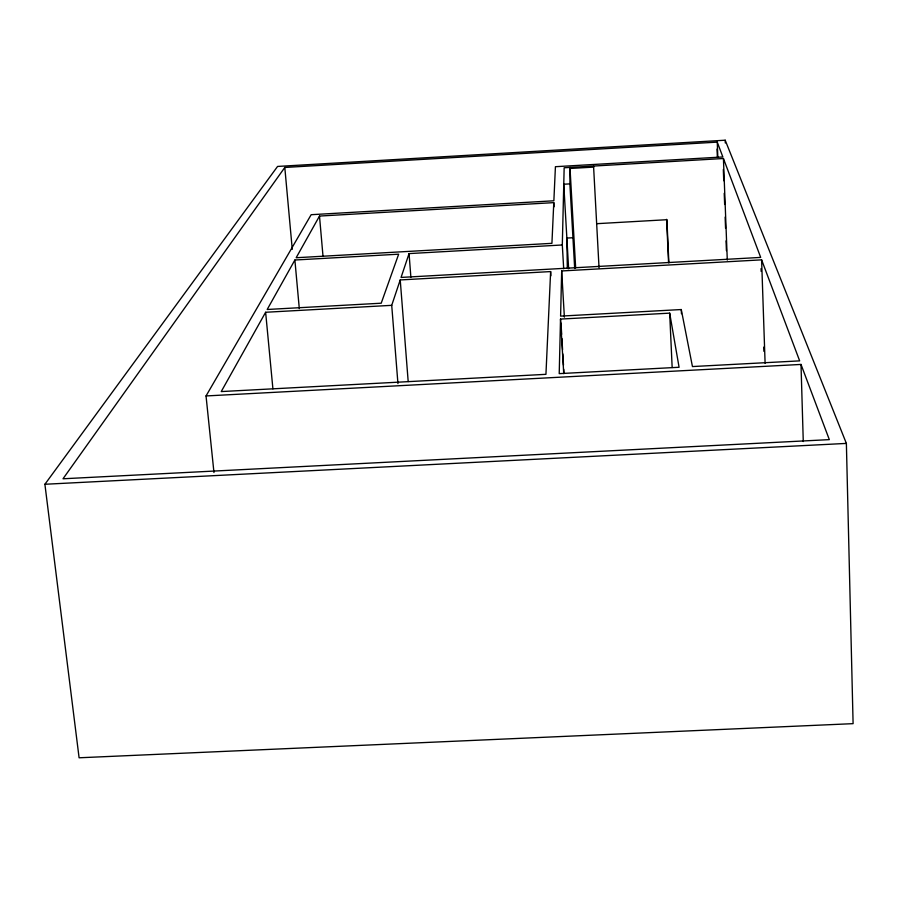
<?xml version="1.0" encoding="UTF-8"?>
<svg xmlns="http://www.w3.org/2000/svg" width="898" height="898" viewBox="0 0 898 898"><rect width="100%" height="100%" fill="white"/><g stroke="black" fill="none" stroke-linecap="round" stroke-linejoin="round"><path stroke-width="1.35" d="M574.686 268.468L569.882 183.877L570.039 167.421M560.52 319.082L559.218 373.635L679.079 367.271L669.684 313.144L560.52 319.082L563.731 373.59M561.677 270.96L560.599 316.118L681.268 309.541L692.448 366.564L799.658 360.873L761.605 259.848L561.677 270.96L564.382 317.14M562.305 244.974L564.157 167.769L723.429 158.508L760.685 257.412L401.069 277.426L409.061 253.595L562.305 244.974L563.686 268.76M550.631 271.578L545.939 374.331L221.234 391.573L265.628 312.268L391.719 305.342L400.227 279.94L550.631 271.578L550.878 275.776M553.785 202.634L551.922 243.336L296.16 257.737L319.497 216.059L553.785 202.634L554.021 206.809M294.881 260.016L267.189 309.484L381.212 303.21L398.656 254.19L294.881 260.016L299.303 308.586M206.035 395.951L311.157 214.701L553.864 200.782L555.424 166.702L722.845 156.959L717.255 142.131L284.801 167.455L63.006 478.78L829.325 439.627L801.005 364.431L206.035 395.951L213.96 472.505M44.9 484.269L277.572 166.444L725.202 140.211L846.376 443.41L853.1 723.653L79.091 757.789L44.9 484.269L846.376 443.41M569.882 183.877L563.764 184.236L568.636 268.805M596.665 223.692L666.9 219.707L668.864 262.979M572.935 237.734L566.863 238.071L567.323 268.569M265.628 312.268L272.913 388.879M284.801 167.455L292.265 249.352M319.497 216.059L323.022 256.413M391.719 305.342L397.949 383.637M400.227 279.94L408.186 381.571M409.061 253.595L410.88 277.269M561.014 323.112L561.665 334.314M561.912 338.512L562.575 349.704M562.822 353.902L563.484 365.093M563.731 369.303L563.978 373.501M575.663 267.885L570.028 168.476L593.612 167.107L593.556 166.051L599.033 267.705M666.608 219.325L668.561 262.441M669.684 313.144L672.153 367.495M681.268 309.541L681.459 313.728M717.255 142.131L717.85 157.476M717.042 149.057L717.367 157.397M725.202 140.211L725.315 142.995M723.429 158.508L727.29 260.117M723.328 169.542L723.743 180.734M724.226 193.317L724.652 204.497M725.135 217.092L725.562 228.272M726.044 240.855L726.415 250.643M761.605 259.848L765.107 363.342M761.066 268.625L761.156 271.421M763.727 347.111L763.872 351.32M801.005 364.431L803.272 441.524"/></g></svg>
